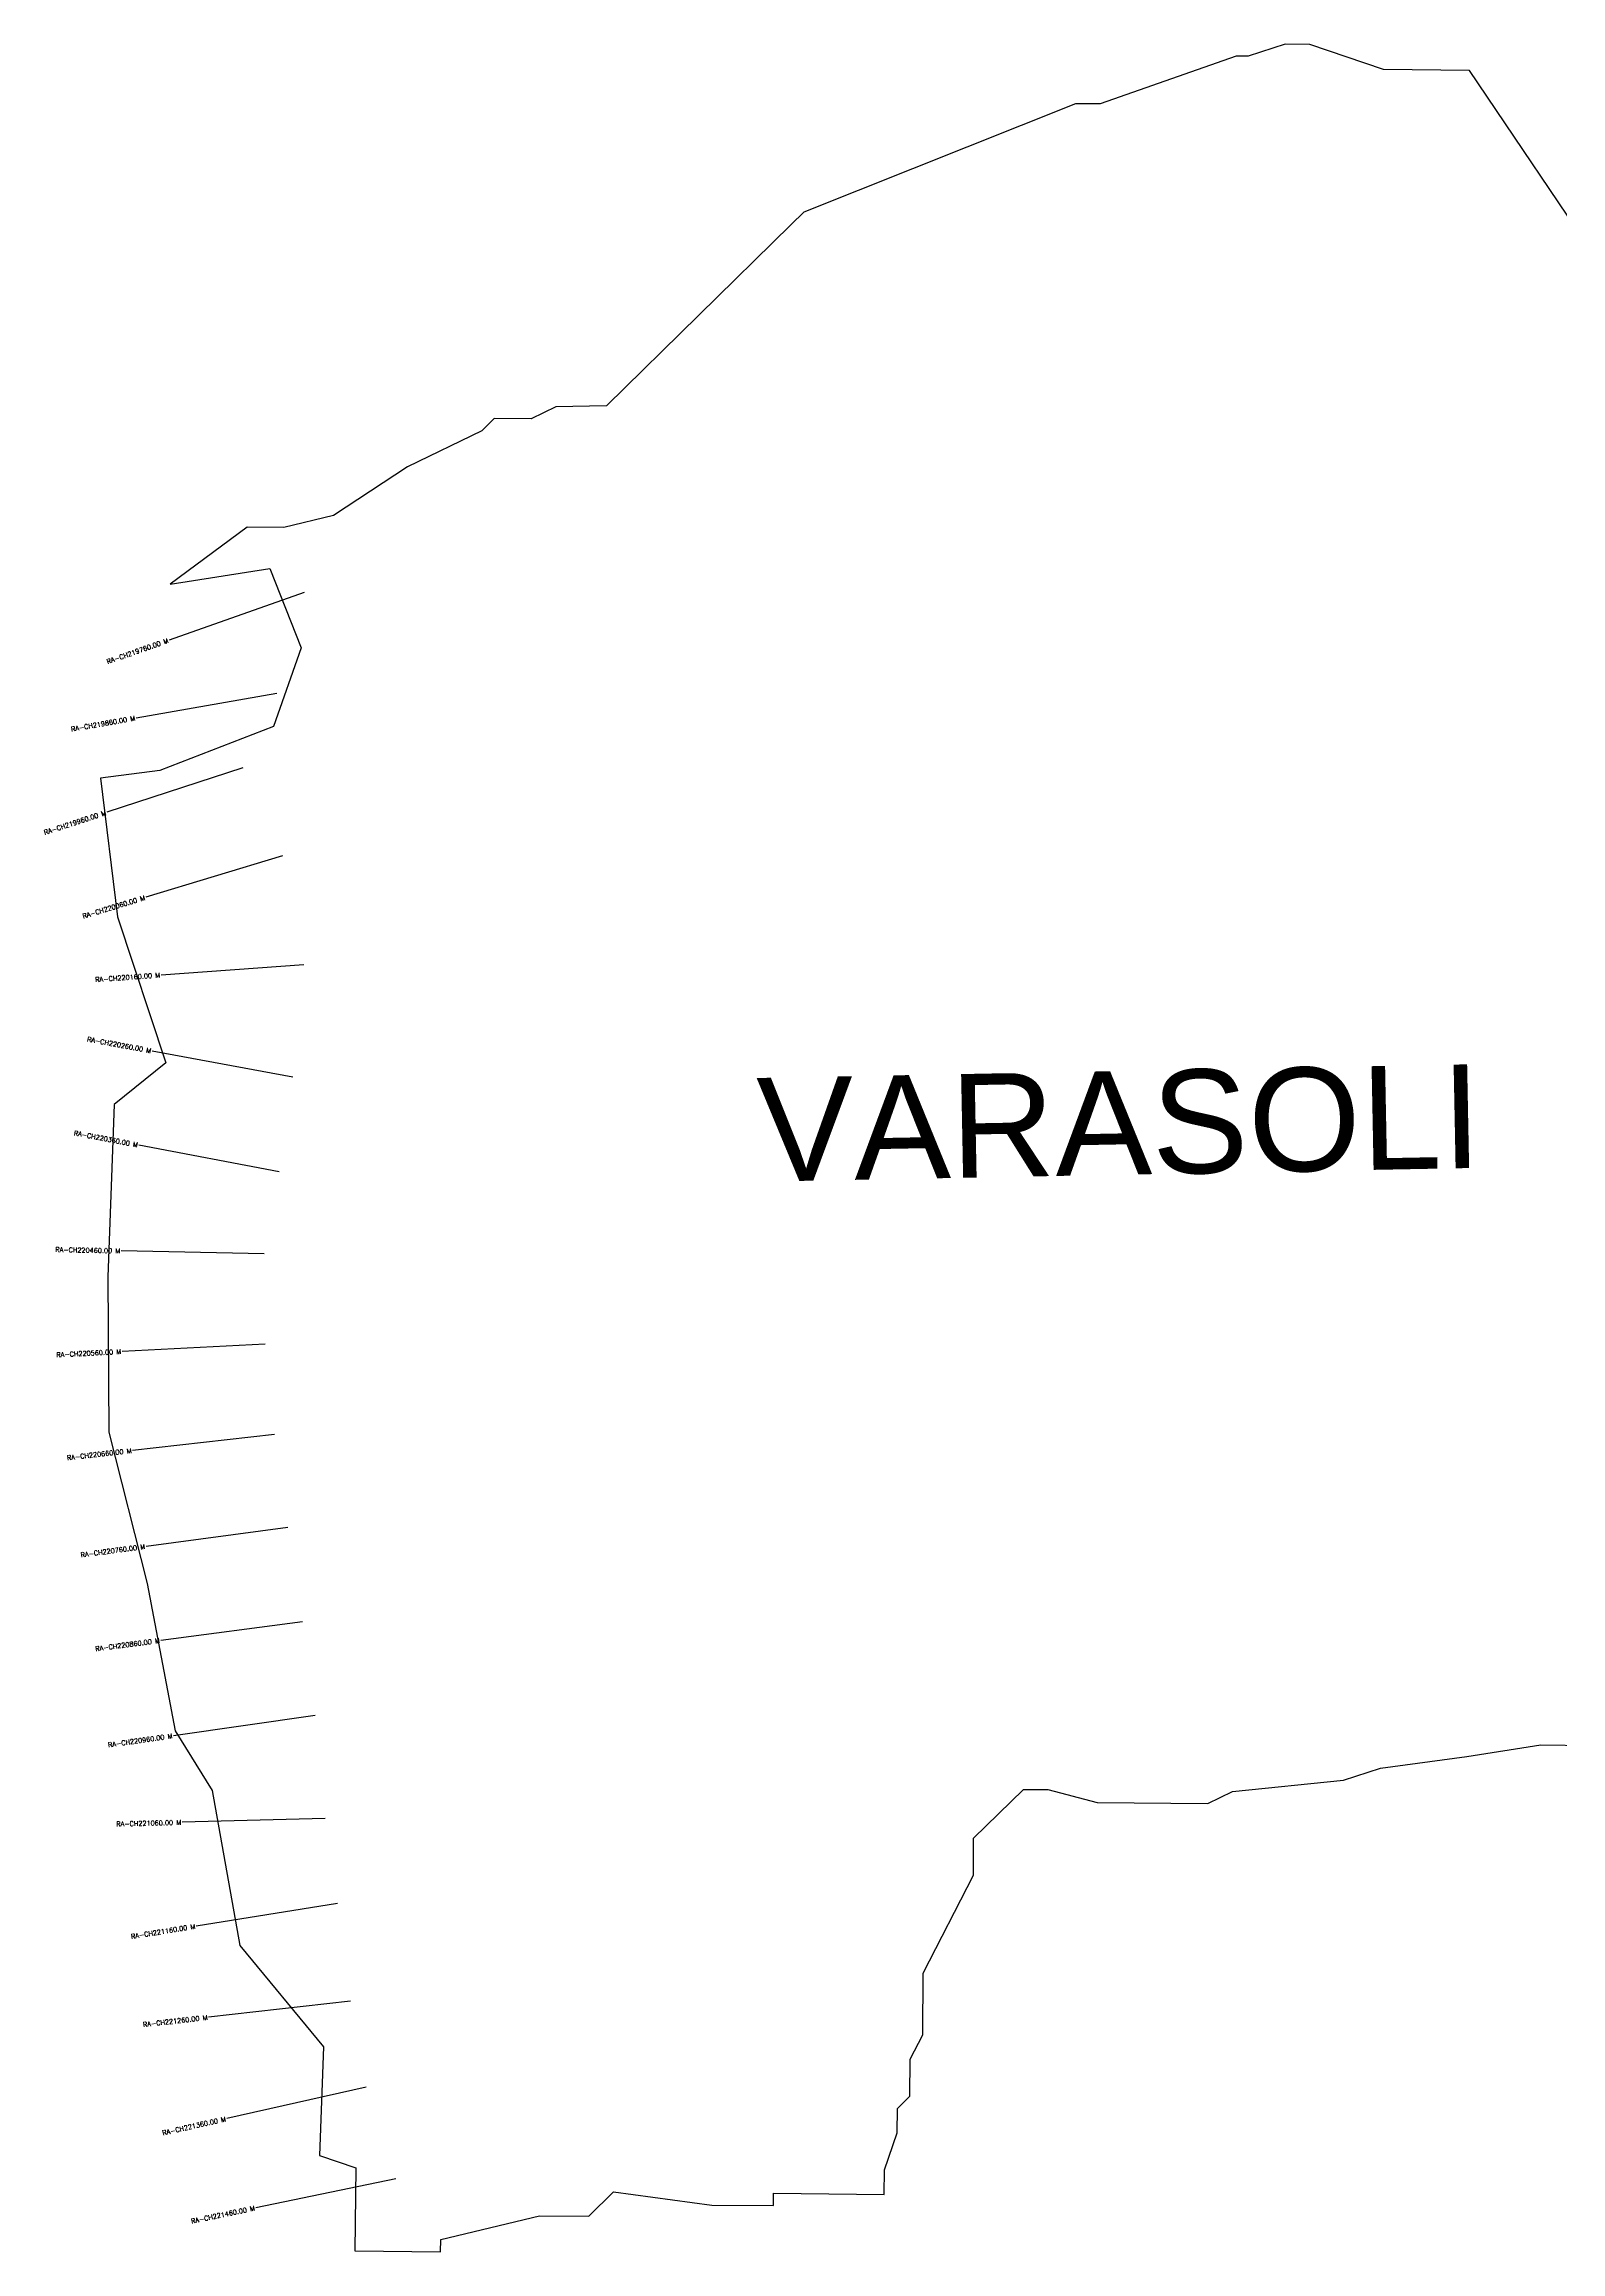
# Model space of a CAD drawing. Header units: metres. Extents: x 274483 to 277664, y 2063796 to 2066111.
# Drawn here: x 274483 to 276074, y 2063796 to 2066111 of the extents above; entities that cross this region are included whole.
import ezdxf
from ezdxf.enums import TextEntityAlignment as Align

# ---------------------------------------------------------------- set-up
doc = ezdxf.new("R2010")
doc.units = ezdxf.units.M
doc.header["$MEASUREMENT"] = 0
for name, color, linetype in [('CS', 134, 'Continuous'), ('CSMark', 6, 'Continuous'), ('VILLAGE BOUNDRY', 10, 'Continuous'), ('VILLAGE NAME', 250, 'Continuous')]:
    doc.layers.add(name, color=color, linetype=linetype)
doc.styles.get("Standard").update_dxf_attribs({"font": 'simplex.shx'})

msp = doc.modelspace()

# ---------------------------------------------------------------- linework, layer by layer
at = {"layer": 'CS'}
for p, q in [((274755.8, 2065535.7), (274614.3, 2065485.9)), ((274727.4, 2065429.8), (274579.6, 2065404.1)), ((274691.6, 2065351.8), (274549, 2065305.3)), ((274733.3, 2065259.5), (274589.7, 2065216.1)), ((274755.5, 2065145.3), (274605.9, 2065134.6)), ((274743.9, 2065027.6), (274596.4, 2065054.9)), ((274729.8, 2064928.2), (274582.4, 2064956.2)), ((274714, 2064842.1), (274564.1, 2064845.3)), ((274714.9, 2064747.6), (274565.1, 2064739.9)), ((274724.9, 2064652.7), (274575.9, 2064636)), ((274738.8, 2064555.2), (274590.1, 2064535.5)), ((274754.2, 2064456.3), (274605.5, 2064436.9)), ((274767.3, 2064358.1), (274618.8, 2064336.9)), ((274778, 2064250.1), (274628, 2064246.2)), ((274790.8, 2064161), (274642.7, 2064137.3)), ((274804.6, 2064058.6), (274655.5, 2064041.7)), ((274821, 2063968.5), (274674.7, 2063935.4)), ((274852, 2063872.2), (274705.1, 2063841.8))]:
    msp.add_line(p, q, dxfattribs=at)
at = {"layer": 'VILLAGE BOUNDRY'}
msp.add_lwpolyline([(276118.1, 2065875.4), (275978, 2066083.2), (275887.7, 2066084), (275810.5, 2066110.5), (275784.7, 2066110.8), (275745.9, 2066098.2), (275733, 2066098.3), (275590.5, 2066048), (275564.7, 2066048.2), (275279.8, 2065934.7), (275266.7, 2065921.8), (275073, 2065731.5), (275019.8, 2065730.5), (274993.9, 2065717.8), (274955.2, 2065718.2), (274942.1, 2065705.4), (274864.4, 2065667.4), (274825.4, 2065641.9), (274786.5, 2065616.5), (274734.7, 2065604), (274696, 2065604.3), (274615.3, 2065544.5), (274719.9, 2065561), (274752.8, 2065477.7), (274723.6, 2065395.1), (274604.5, 2065349.1), (274542.3, 2065341), (274560.3, 2065195.7), (274610.7, 2065042.6), (274556.5, 2064998.8), (274550.1, 2064818.2), (274551, 2064655.3), (274591.4, 2064496.4), (274620.7, 2064342), (274659.4, 2064279.4), (274688.5, 2064116.9), (274776.2, 2064010.7), (274772, 2063896.7), (274810, 2063883.7), (274808.9, 2063796.7), (274899, 2063795.7), (274899.2, 2063808.6), (275002.6, 2063833.5), (275054.3, 2063833), (275080.3, 2063858.6), (275183.4, 2063844.7), (275247.9, 2063844.2), (275248.1, 2063857.1), (275364.2, 2063856), (275364.5, 2063881.8), (275377.7, 2063920.4), (275377.9, 2063946.2), (275390.9, 2063959), (275391.3, 2063997.8), (275404.5, 2064023.4), (275405, 2064088), (275457.6, 2064190.7), (275457.9, 2064229.4), (275510, 2064280.6), (275535.8, 2064280.4), (275587.3, 2064267), (275703.5, 2064265.9), (275729.4, 2064278.6), (275845.6, 2064290.5), (275884.5, 2064303), (275974.9, 2064315.1), (276052.5, 2064327.3), (276104.1, 2064326.8)], dxfattribs=at)

# ---------------------------------------------------------------- texts
at = {"layer": 'CSMark'}
for s, rotation, p in [('RA-CH219760.00 M', 19.4003, (274613.3, 2065485.6)), ('RA-CH219860.00 M', 9.8557, (274578.6, 2065404)), ('RA-CH219960.00 M', 18.0502, (274548, 2065305)), ('RA-CH220060.00 M', 16.8072, (274588.8, 2065215.8)), ('RA-CH220160.00 M', 4.077, (274604.9, 2065134.6)), ('RA-CH220260.00 M', 349.5038, (274595.4, 2065055.1)), ('RA-CH220360.00 M', 349.2476, (274581.5, 2064956.4)), ('RA-CH220460.00 M', 358.7875, (274563.1, 2064845.3)), ('RA-CH220560.00 M', 2.9624, (274564.1, 2064739.8)), ('RA-CH220660.00 M', 6.3779, (274574.9, 2064635.9)), ('RA-CH220760.00 M', 7.5455, (274589.1, 2064535.4)), ('RA-CH220860.00 M', 7.4156, (274604.5, 2064436.8)), ('RA-CH220960.00 M', 8.114, (274617.8, 2064336.8)), ('RA-CH221060.00 M', 1.5023, (274627, 2064246.1)), ('RA-CH221160.00 M', 9.1012, (274641.7, 2064137.1)), ('RA-CH221260.00 M', 6.445, (274654.6, 2064041.6)), ('RA-CH221360.00 M', 12.7307, (274673.7, 2063935.2)), ('RA-CH221460.00 M', 11.7065, (274704.1, 2063841.6))]:
    msp.add_text(s, height=5, rotation=rotation, dxfattribs=at).set_placement(p, align=Align.MIDDLE_RIGHT)
at = {"layer": 'VILLAGE NAME', "insert": (275229.7, 2065026.6), "char_height": 108.748, "attachment_point": 1, "rotation": 1.1028}
msp.add_mtext_dynamic_manual_height_columns('{\\fArial|b0|i0|c0|p34;VARASOLI}', width=726.929, gutter_width=543.7, heights=[0], dxfattribs=at)

doc.saveas('drawing.dxf')
